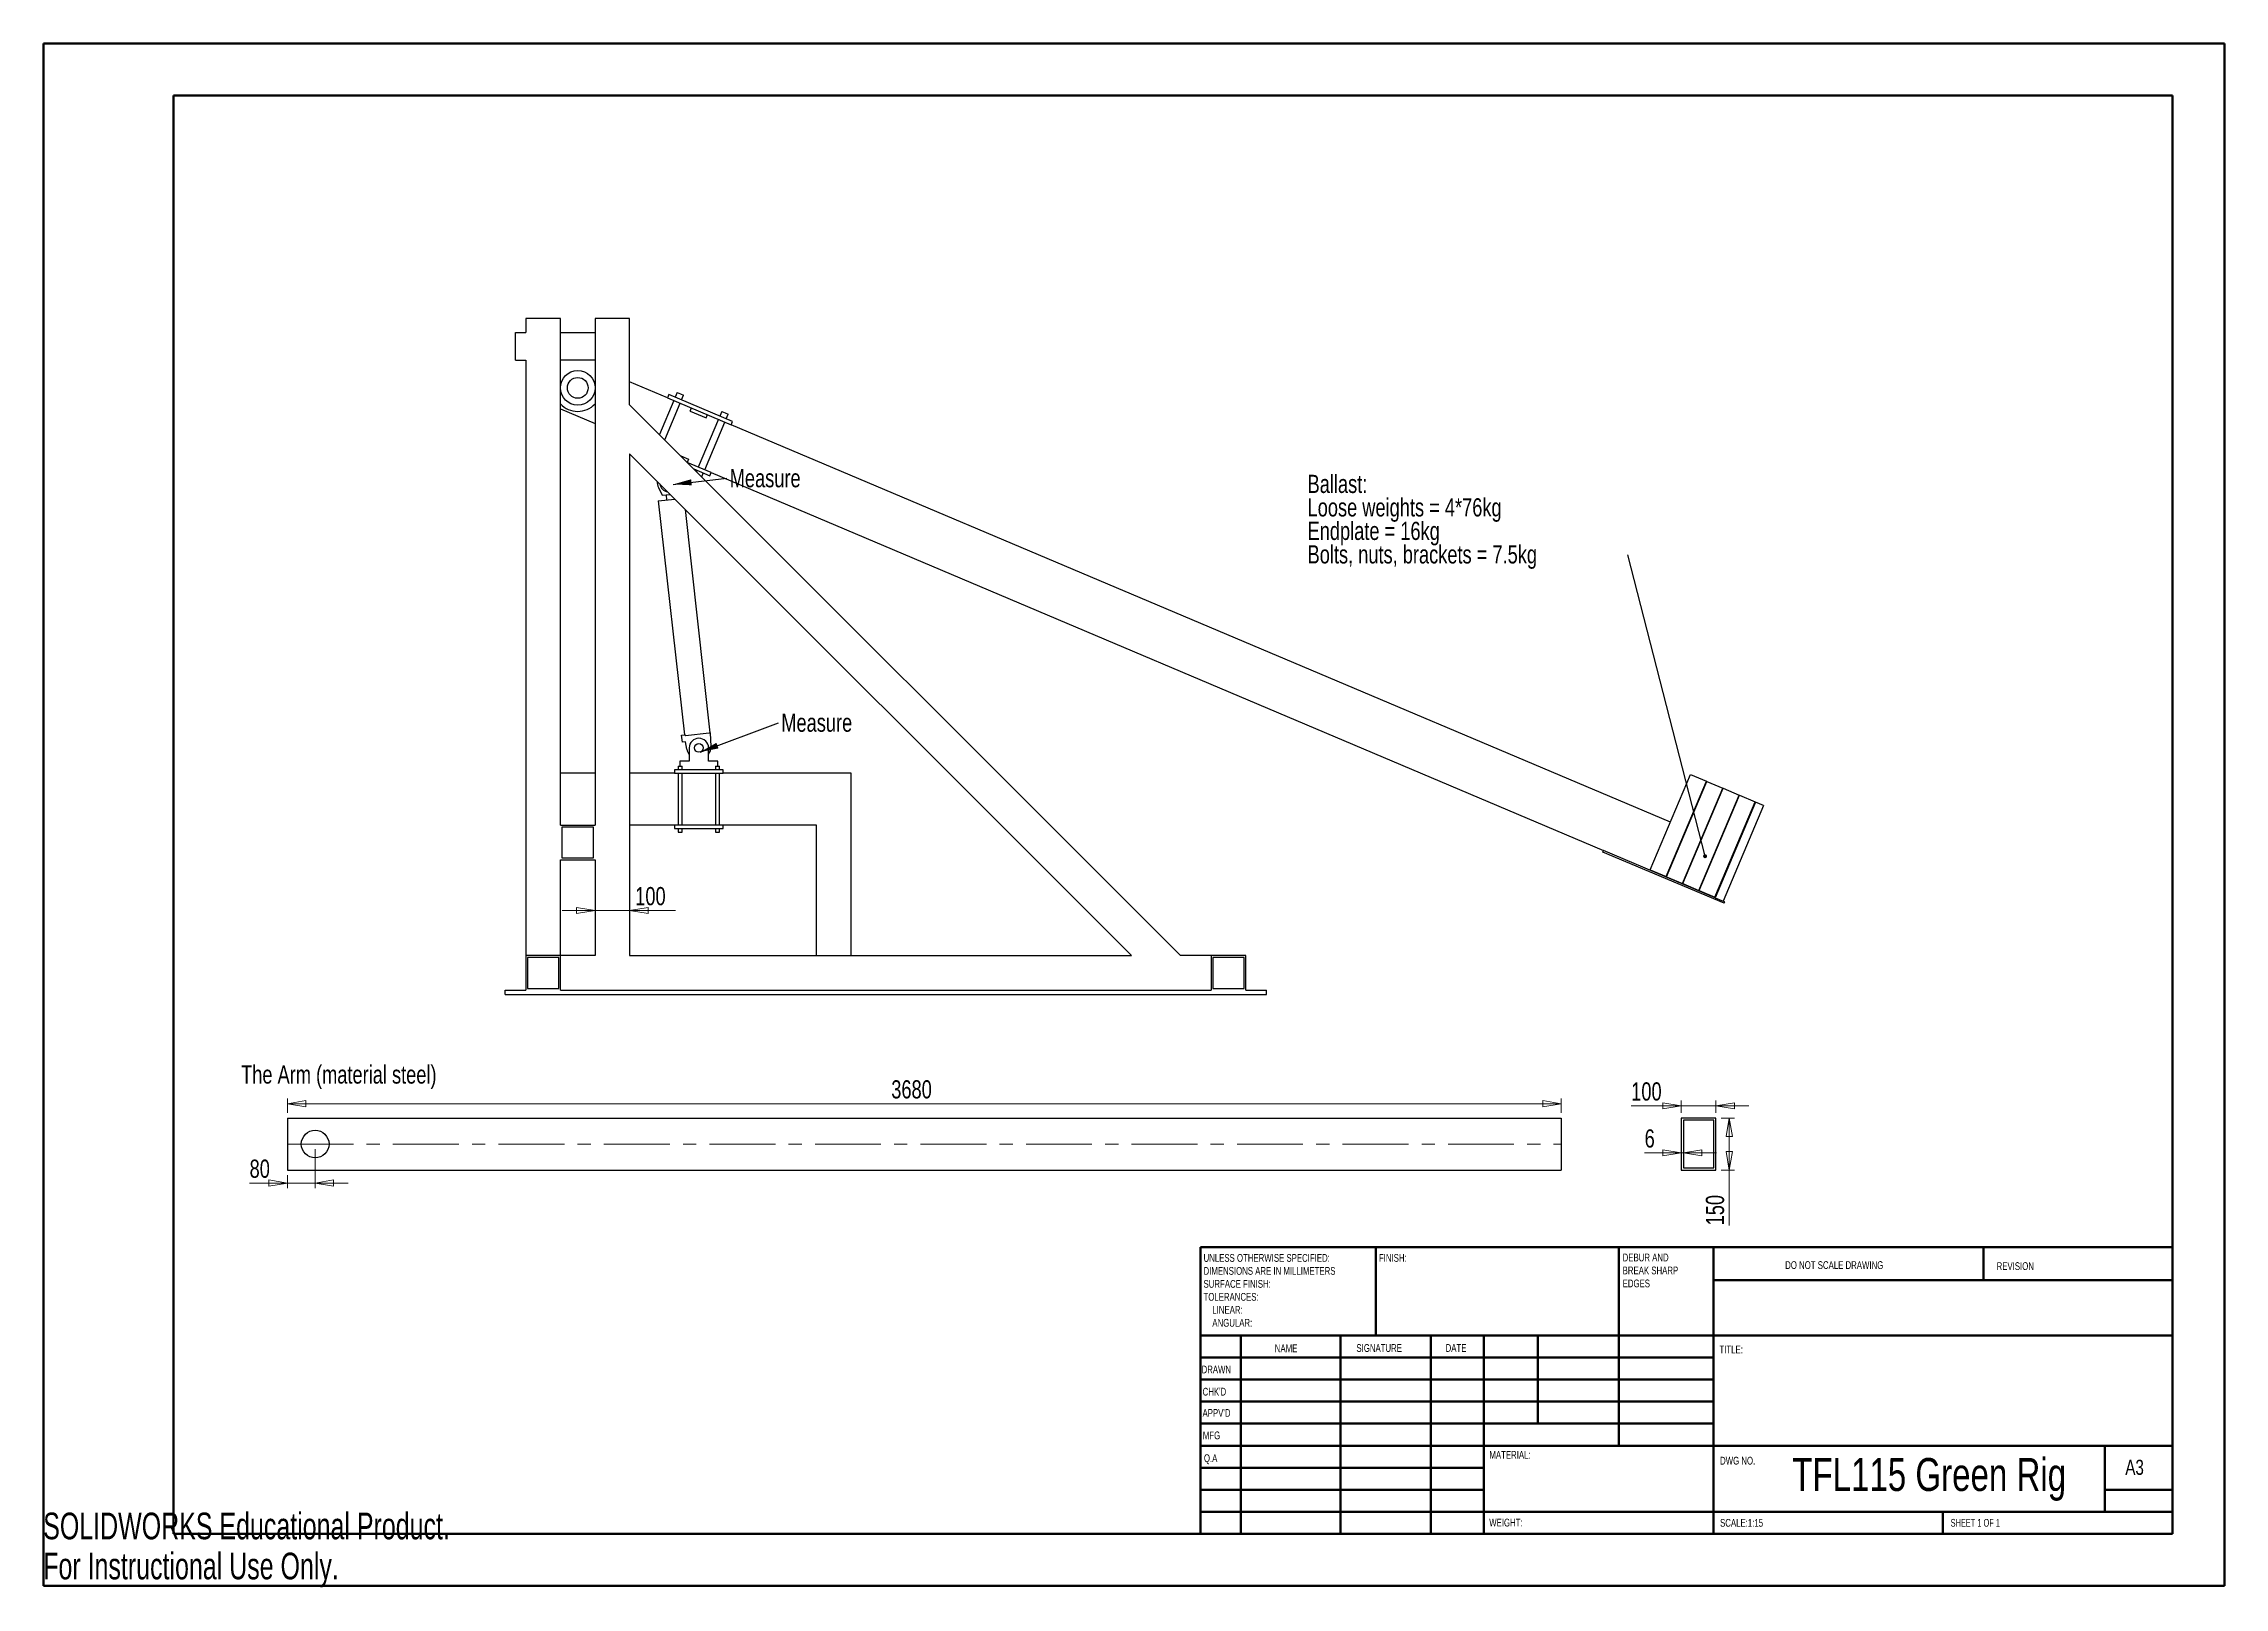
# Model space of a CAD drawing. Header units: millimetres. Extents: x 0 to 420, y 0 to 297.
import ezdxf

# ---------------------------------------------------------------- set-up
doc = ezdxf.new("R2010")
doc.units = ezdxf.units.MM
doc.linetypes.add('CENTERX2', pattern=[20.32, 12.7, -2.54, 2.54, -2.54])
doc.styles.add('SLDTEXTSTYLE0', font='TXT', dxfattribs={"width": 0.75})
doc.styles.add('SLDTEXTSTYLE1', font='TXT', dxfattribs={"width": 0.6875})
doc.styles.add('SLDTEXTSTYLE2', font='TXT', dxfattribs={"width": 0.7})
doc.dimstyles.new('SLDDIMSTYLE0', dxfattribs={"dimtxt": 3.5, "dimasz": 3.556, "dimexe": 0, "dimexo": 0.0625, "dimgap": 0.875, "dimtad": 1, "dimlfac": 15, "dimrnd": 1e-09, "dimzin": 12, "dimdsep": 46, "dimtxsty": 'SLDTEXTSTYLE0', "dimblk1": 'CLOSED', "dimblk2": 'CLOSED', "dimsah": 1, "dimcen": 0.09, "dimadec": 0, "dimazin": 3, "dimtfac": 1, "dimtmove": 0, "dimatfit": 0, "dimldrblk": 'CLOSED', "dimfxl": 0, "dimfrac": 2, "dimtolj": 1, "dimtzin": 12, "dimarcsym": 0})
doc.dimstyles.new('SLDDIMSTYLE1', dxfattribs={"dimtxt": 0.18, "dimasz": 0.762, "dimexe": 0, "dimexo": 0.0625, "dimgap": 0, "dimtad": 0, "dimtih": 1, "dimtoh": 1, "dimdec": 0, "dimrnd": 1e-09, "dimzin": 0, "dimdsep": 46, "dimtxsty": 'Standard', "dimblk1": 'DOT', "dimblk2": 'DOT', "dimsah": 1, "dimcen": 0.09, "dimadec": 0, "dimazin": 0, "dimtfac": 0.762, "dimtdec": 0, "dimtofl": 0, "dimtmove": 0, "dimatfit": 3, "dimldrblk": 'DOT', "dimfxl": 0, "dimfrac": 2, "dimtolj": 1, "dimtzin": 0, "dimarcsym": 0})
doc.dimstyles.new('SLDDIMSTYLE2', dxfattribs={"dimtxt": 0.18, "dimasz": 3.556, "dimexe": 0, "dimexo": 0.0625, "dimgap": 0, "dimtad": 0, "dimtih": 1, "dimtoh": 1, "dimdec": 0, "dimrnd": 1e-09, "dimzin": 0, "dimdsep": 46, "dimtxsty": 'Standard', "dimsah": 1, "dimcen": 0.09, "dimadec": 0, "dimazin": 0, "dimtfac": 3.556, "dimtdec": 0, "dimtofl": 0, "dimtmove": 0, "dimatfit": 3, "dimfxl": 0, "dimfrac": 2, "dimtolj": 1, "dimtzin": 0, "dimarcsym": 0})
doc.dimstyles.new('SLDDIMSTYLE3', dxfattribs={"dimtxt": 3.5, "dimasz": 3.556, "dimexe": 0, "dimexo": 0.0625, "dimgap": 0.875, "dimtad": 1, "dimlfac": 15, "dimrnd": 1e-09, "dimzin": 12, "dimdsep": 46, "dimtxsty": 'SLDTEXTSTYLE0', "dimblk1": 'CLOSED', "dimblk2": 'CLOSED', "dimsah": 1, "dimcen": 0.09, "dimadec": 0, "dimazin": 3, "dimtfac": 1, "dimtofl": 0, "dimtmove": 0, "dimatfit": 3, "dimldrblk": 'CLOSED', "dimfxl": 0, "dimfrac": 2, "dimtolj": 1, "dimtzin": 12, "dimarcsym": 0})

# ---------------------------------------------------------------- blocks, each defined once
blk = doc.blocks.new('SW_NOTE_0')
at = {"color": 0, "linetype": 'Continuous', "lineweight": 0, "char_height": 1.5, "attachment_point": 1, "style": 'SLDTEXTSTYLE0'}
for s, insert in [('DEBUR AND', (0, 1.93)), ('BREAK SHARP', (0, -0.57)), ('EDGES', (0, -3.07))]:
    blk.add_mtext(s, dxfattribs=dict(at, insert=insert))
blk = doc.blocks.new('SW_NOTE_0_1')
at = {"color": 0, "linetype": 'Continuous', "lineweight": 0, "char_height": 1.5, "attachment_point": 1, "style": 'SLDTEXTSTYLE0'}
for s, insert in [('UNLESS OTHERWISE SPECIFIED:', (0, 1.93)), ('SURFACE FINISH:', (0, -3.07)), ('DIMENSIONS ARE IN MILLIMETERS', (0, -0.57)), ('TOLERANCES:', (0, -5.57)), ('LINEAR:', (1.69, -8.07)), ('ANGULAR:', (1.69, -10.57))]:
    blk.add_mtext(s, dxfattribs=dict(at, insert=insert))
blk = doc.blocks.new('_Closed')
at = {"color": 0, "linetype": 'ByBlock', "lineweight": -2}
for p, q in [((-1, 0.166667), (0, 0)), ((-1, 0.166667), (-1, -0.166667)), ((0, 0), (-1, -0.166667)), ((0, 0), (-1, 0))]:
    blk.add_line(p, q, dxfattribs=at)
blk = doc.blocks.new('_D')
at = {"color": 7, "linetype": 'Continuous', "lineweight": 0}
for p, q in [((106.28, 130.29), (99.93, 130.29)), ((112.94, 130.29), (106.28, 130.29)), ((112.94, 130.29), (121.78, 130.29))]:
    blk.add_line(p, q, dxfattribs=at)
at = {"color": 7, "linetype": 'Continuous', "lineweight": 18, "xscale": 3.556, "yscale": 3.556}
blk.add_blockref('_Closed', (106.28, 130.29), dxfattribs=at)
at = {"color": 7, "linetype": 'Continuous', "lineweight": 18, "xscale": 3.556, "yscale": 3.556, "rotation": 180.0000000000004}
blk.add_blockref('_Closed', (112.94, 130.29), dxfattribs=at)
at = {"color": 7, "linetype": 'Continuous', "lineweight": 18, "insert": (114.02, 134.8), "char_height": 3.5, "attachment_point": 1, "style": 'SLDTEXTSTYLE0'}
blk.add_mtext('100', dxfattribs=at)
blk = doc.blocks.new('SW_NOTE_0_2')
at = {"color": 0, "linetype": 'Continuous', "lineweight": 0, "char_height": 3.5, "attachment_point": 1, "style": 'SLDTEXTSTYLE0'}
for s, insert in [('Ballast:', (-61.68, 15.41)), ('Loose weights = 4*76kg', (-61.68, 10.89)), ('Endplate = 16kg', (-61.68, 6.36)), ('Bolts, nuts, brackets = 7.5kg', (-61.68, 1.84))]:
    blk.add_mtext(s, dxfattribs=dict(at, insert=insert))
blk = doc.blocks.new('_Dot')
at = {"color": 0, "linetype": 'ByBlock', "lineweight": -2}
blk.add_line((-0.5, 0), (-1, 0), dxfattribs=at)
at = {"color": 0, "linetype": 'ByBlock', "const_width": 0.5}
blk.add_lwpolyline([(-0.25, 0, 1), (0.25, 0, 1)], format="xyb", close=True, dxfattribs=at)
blk = doc.blocks.new('SW_NOTE_0_3')
at = {"color": 0, "linetype": 'Continuous', "lineweight": 0, "insert": (0.54, 1.75), "char_height": 3.5, "attachment_point": 1, "style": 'SLDTEXTSTYLE0'}
blk.add_mtext('Measure', dxfattribs=at)
blk = doc.blocks.new('SW_NOTE_0_4')
at = {"color": 0, "linetype": 'Continuous', "lineweight": 0, "insert": (0.56, 1.77), "char_height": 3.5, "attachment_point": 1, "style": 'SLDTEXTSTYLE0'}
blk.add_mtext('Measure', dxfattribs=at)
blk = doc.blocks.new('_D_1')
at = {"color": 7, "linetype": 'Continuous', "lineweight": 0}
for p, q in [((47.04, 91.3), (47.04, 94.08)), ((47.04, 93.08), (292.38, 93.08)), ((292.38, 91.3), (292.38, 94.08))]:
    blk.add_line(p, q, dxfattribs=at)
at = {"color": 7, "linetype": 'Continuous', "lineweight": 18, "xscale": 3.556, "yscale": 3.556, "rotation": 180.0000000000004}
blk.add_blockref('_Closed', (47.04, 93.08), dxfattribs=at)
at = {"color": 7, "linetype": 'Continuous', "lineweight": 18, "xscale": 3.556, "yscale": 3.556}
blk.add_blockref('_Closed', (292.38, 93.08), dxfattribs=at)
at = {"color": 7, "linetype": 'Continuous', "lineweight": 18, "insert": (163.33, 97.59), "char_height": 3.5, "attachment_point": 1, "style": 'SLDTEXTSTYLE0'}
blk.add_mtext('3680', dxfattribs=at)
blk = doc.blocks.new('_D_2')
at = {"color": 7, "linetype": 'Continuous', "lineweight": 0}
for p, q in [((52.38, 84.3), (52.38, 76.8)), ((47.04, 77.8), (39.75, 77.8)), ((47.04, 79.3), (47.04, 76.8)), ((52.38, 77.8), (47.04, 77.8)), ((52.38, 77.8), (58.73, 77.8))]:
    blk.add_line(p, q, dxfattribs=at)
at = {"color": 7, "linetype": 'Continuous', "lineweight": 18, "xscale": 3.556, "yscale": 3.556}
blk.add_blockref('_Closed', (47.04, 77.8), dxfattribs=at)
at = {"color": 7, "linetype": 'Continuous', "lineweight": 18, "xscale": 3.556, "yscale": 3.556, "rotation": 180.0000000000004}
blk.add_blockref('_Closed', (52.38, 77.8), dxfattribs=at)
at = {"color": 7, "linetype": 'Continuous', "lineweight": 18, "insert": (39.75, 82.31), "char_height": 3.5, "attachment_point": 1, "style": 'SLDTEXTSTYLE0'}
blk.add_mtext('80', dxfattribs=at)
blk = doc.blocks.new('_D_3')
at = {"color": 7, "linetype": 'Continuous', "lineweight": 0}
for p, q in [((323.16, 90.3), (325.73, 90.3)), ((324.73, 80.3), (324.73, 90.3)), ((323.16, 80.3), (325.73, 80.3)), ((324.73, 80.3), (324.73, 69.65))]:
    blk.add_line(p, q, dxfattribs=at)
at = {"color": 7, "linetype": 'Continuous', "lineweight": 18, "xscale": 3.556, "yscale": 3.556}
for p, rotation in [((324.73, 90.3, -117.33), 90.0000000000004), ((324.73, 80.3, -117.33), 270.0000000000004)]:
    blk.add_blockref('_Closed', p, dxfattribs=dict(at, rotation=rotation))
at = {"color": 7, "linetype": 'Continuous', "lineweight": 18, "insert": (320.22, 69.65), "char_height": 3.5, "attachment_point": 1, "rotation": 90, "style": 'SLDTEXTSTYLE0'}
blk.add_mtext('150', dxfattribs=at)
blk = doc.blocks.new('_D_4')
at = {"color": 7, "linetype": 'Continuous', "lineweight": 0}
for p, q in [((315.49, 92.68), (305.84, 92.68)), ((315.49, 91.3), (315.49, 93.68)), ((322.16, 92.68), (315.49, 92.68)), ((322.16, 91.3), (322.16, 93.68)), ((322.16, 92.68), (328.51, 92.68))]:
    blk.add_line(p, q, dxfattribs=at)
at = {"color": 7, "linetype": 'Continuous', "lineweight": 18, "xscale": 3.556, "yscale": 3.556}
blk.add_blockref('_Closed', (315.49, 92.68, -117.33), dxfattribs=at)
at = {"color": 7, "linetype": 'Continuous', "lineweight": 18, "xscale": 3.556, "yscale": 3.556, "rotation": 180.0000000000004}
blk.add_blockref('_Closed', (322.16, 92.68, -117.33), dxfattribs=at)
at = {"color": 7, "linetype": 'Continuous', "lineweight": 18, "insert": (305.84, 97.19), "char_height": 3.5, "attachment_point": 1, "style": 'SLDTEXTSTYLE0'}
blk.add_mtext('100', dxfattribs=at)
blk = doc.blocks.new('_D_5')
at = {"color": 7, "linetype": 'Continuous', "lineweight": 0}
for p, q in [((315.49, 83.62), (308.42, 83.62)), ((315.89, 83.62), (315.49, 83.62)), ((315.89, 83.62), (322.24, 83.62))]:
    blk.add_line(p, q, dxfattribs=at)
at = {"color": 7, "linetype": 'Continuous', "lineweight": 18, "xscale": 3.556, "yscale": 3.556}
blk.add_blockref('_Closed', (315.49, 83.62, -117.33), dxfattribs=at)
at = {"color": 7, "linetype": 'Continuous', "lineweight": 18, "xscale": 3.556, "yscale": 3.556, "rotation": 180.0000000000004}
blk.add_blockref('_Closed', (315.89, 83.62, -117.33), dxfattribs=at)
at = {"color": 7, "linetype": 'Continuous', "lineweight": 18, "insert": (308.42, 88.13), "char_height": 3.5, "attachment_point": 1, "style": 'SLDTEXTSTYLE0'}
blk.add_mtext('6', dxfattribs=at)

msp = doc.modelspace()

# ---------------------------------------------------------------- linework, layer by layer
at = {"color": 7, "linetype": 'Continuous', "lineweight": 50}
for p, q in [((0.07884, 0.21478), (0.07884, 297.21478)), ((0.07884, 297.21478), (420.07884, 297.21478)), ((420.07884, 0.21478), (420.07884, 297.21478)), ((25.07884, 10.21478), (25.07884, 287.21478)), ((25.07884, 287.21478), (410.07884, 287.21478)), ((410.07884, 287.21478), (410.07884, 10.21478)), ((222.87884, 65.46478), (410.07884, 65.46478)), ((222.87884, 65.46478), (222.87884, 10.21478)), ((256.67884, 48.46478), (256.67884, 65.46478)), ((303.47884, 65.46478), (303.47884, 27.21478)), ((321.67884, 65.46478), (321.67884, 10.21478)), ((373.67884, 59.08978), (373.67884, 65.46478)), ((410.07884, 59.08978), (321.67884, 59.08978)), ((410.07884, 48.46478), (222.87884, 48.46478)), ((230.67884, 48.46478), (230.67884, 10.21478)), ((249.8698, 48.46478), (249.8698, 10.21478)), ((267.27777, 48.46478), (267.27777, 10.21478)), ((277.47884, 10.21478), (277.47884, 48.46478)), ((287.87884, 31.46478), (287.87884, 48.46478)), ((321.67884, 44.21478), (222.87884, 44.21478)), ((321.67884, 39.96478), (222.87884, 39.96478)), ((321.67884, 35.71478), (222.87884, 35.71478)), ((321.67884, 31.46478), (222.87884, 31.46478)), ((277.47884, 27.21478), (222.87884, 27.21478)), ((277.47884, 27.21478), (410.07884, 27.21478)), ((397.07884, 14.46478), (397.07884, 27.21478)), ((277.47884, 22.96471), (222.87884, 22.96471)), ((277.47884, 18.71478), (222.87884, 18.71478)), ((410.07884, 18.71478), (397.07884, 18.71478)), ((222.87884, 14.46478), (410.07884, 14.46478)), ((365.87884, 10.21478), (365.87884, 14.46478)), ((25.07884, 10.21478), (410.07884, 10.21478)), ((0.07884, 0.21478), (420.07884, 0.21478))]:
    msp.add_line(p, q, dxfattribs=at)
at = {"color": 7, "linetype": 'Continuous', "lineweight": 25}
for p, q in [((92.94404, 244.25038), (92.94404, 241.58371)), ((99.61071, 244.25038), (92.94404, 244.25038)), ((99.61071, 146.71705), (99.61071, 244.25038)), ((106.27738, 244.25038), (106.27738, 146.71705)), ((112.94404, 244.25038), (106.27738, 244.25038)), ((112.94404, 227.64973), (112.94404, 244.25038)), ((90.94404, 236.25038), (90.94404, 241.58371)), ((90.94404, 241.58371), (92.94404, 241.58371)), ((99.61071, 241.58371), (106.27738, 241.58371)), ((90.94404, 236.25038), (92.94404, 236.25038)), ((92.94404, 236.25038), (92.94404, 121.58371)), ((106.27738, 236.25038), (99.61071, 236.25038)), ((120.24127, 229.02397), (112.94404, 232.11321)), ((99.61071, 226.8986), (106.27738, 224.07631)), ((219.01006, 121.58371), (112.94404, 227.64973)), ((121.46911, 228.50418), (118.67937, 221.9144)), ((119.69662, 220.89716), (122.69695, 227.98438)), ((120.50117, 229.63789), (120.24127, 229.02397)), ((120.24127, 229.02397), (132.51966, 223.826)), ((132.77956, 224.43992), (120.50117, 229.63789)), ((122.11886, 230.03898), (121.72901, 229.1181)), ((122.11886, 230.03898), (122.73278, 229.77908)), ((122.73278, 229.77908), (123.3467, 229.51918)), ((122.95685, 228.5983), (123.3467, 229.51918)), ((124.58577, 226.46081), (124.84567, 227.07473)), ((124.58577, 226.46081), (127.65537, 225.16132)), ((130.06398, 224.86559), (126.1655, 215.6568)), ((127.39334, 215.13701), (131.29182, 224.3458)), ((127.65537, 225.16132), (127.91526, 225.77524)), ((130.71373, 226.40039), (130.32388, 225.47951)), ((130.71373, 226.40039), (131.32765, 226.14049)), ((131.32765, 226.14049), (131.94157, 225.8806)), ((131.55172, 224.95972), (131.94157, 225.8806)), ((132.51966, 223.826), (132.77956, 224.43992)), ((313.38033, 147.25983), (132.51966, 223.826)), ((209.58197, 121.58371), (112.94404, 218.22164)), ((112.94404, 218.22164), (112.94404, 121.58371)), ((122.77965, 217.81413), (124.27668, 217.18037)), ((124.27668, 217.18037), (124.01992, 216.57386)), ((128.62118, 214.61721), (124.03507, 216.55871)), ((125.29049, 215.30329), (128.36128, 214.00329)), ((125.54579, 215.04799), (125.59864, 215.17283)), ((125.9056, 215.04288), (125.8001, 214.79367)), ((126.81735, 213.77643), (127.13344, 214.52309)), ((128.36128, 214.00329), (128.62118, 214.61721)), ((128.62118, 214.61721), (300.51862, 141.84556)), ((118.47476, 211.73833), (119.18637, 210.23122)), ((119.18637, 210.23122), (120.7594, 210.40628)), ((119.94833, 210.31602), (120.05894, 209.32216)), ((118.46876, 209.14518), (121.66481, 209.50087)), ((118.46876, 209.14518), (123.48301, 164.09001)), ((128.46708, 164.51054), (123.68486, 207.48083)), ((122.94443, 164.03007), (123.61553, 164.10476)), ((123.09191, 162.70492), (122.94443, 164.03007)), ((123.61553, 164.10476), (123.63028, 163.97224)), ((123.63028, 163.97224), (123.70519, 163.98058)), ((123.70519, 163.98058), (128.25965, 164.48745)), ((128.25965, 164.48745), (128.46708, 164.51054)), ((128.46708, 164.51054), (128.59161, 161.84127)), ((123.70718, 162.77339), (123.09191, 162.70492)), ((123.96314, 161.32616), (123.70718, 162.77339)), ((124.41071, 161.58371), (124.41071, 159.05038)), ((128.14404, 159.05038), (128.14404, 161.58371)), ((106.27738, 156.71705), (99.61071, 156.71705)), ((121.61071, 156.71705), (112.94404, 156.71705)), ((130.94404, 157.38371), (121.61071, 157.38371)), ((121.61071, 157.38371), (121.61071, 156.71705)), ((121.61071, 156.71705), (130.94404, 156.71705)), ((122.27738, 158.05038), (122.27738, 157.38371)), ((122.27738, 158.05038), (123.07738, 158.05038)), ((122.27738, 156.71705), (122.27738, 146.71705)), ((122.61071, 159.05038), (122.61071, 158.05038)), ((124.41071, 159.05038), (122.61071, 159.05038)), ((123.07738, 157.38371), (123.07738, 158.05038)), ((123.07738, 146.71705), (123.07738, 156.71705)), ((129.94404, 159.05038), (128.14404, 159.05038)), ((129.47738, 158.05038), (129.47738, 157.38371)), ((129.47738, 158.05038), (130.27738, 158.05038)), ((129.47738, 156.71705), (129.47738, 146.71705)), ((129.94404, 158.05038), (129.94404, 159.05038)), ((130.27738, 157.38371), (130.27738, 158.05038)), ((130.27738, 146.71705), (130.27738, 156.71705)), ((130.94404, 156.71705), (130.94404, 157.38371)), ((155.61071, 156.71705), (130.94404, 156.71705)), ((155.61071, 121.58371), (155.61071, 156.71705)), ((309.50784, 138.11243), (317.27881, 156.46862)), ((317.27881, 156.46862), (320.34841, 155.16913)), ((312.57744, 136.81294), (320.34841, 155.16913)), ((312.63883, 136.78695), (320.4098, 155.14314)), ((315.70843, 135.48745), (323.4794, 153.84365)), ((315.76982, 135.46146), (323.54079, 153.81766)), ((318.83941, 134.16197), (326.61039, 152.51816)), ((318.90081, 134.13598), (326.67178, 152.49217)), ((320.4098, 155.14314), (323.4794, 153.84365)), ((323.54079, 153.81766), (326.61039, 152.51816)), ((326.67178, 152.49217), (329.74138, 151.19268)), ((321.9704, 132.83649), (329.74138, 151.19268)), ((329.80277, 151.16669), (322.00581, 132.74911)), ((331.33757, 150.51694), (323.5406, 132.09936)), ((331.33757, 150.51694), (329.80277, 151.16669)), ((99.61071, 146.71705), (106.27738, 146.71705)), ((99.94404, 146.38371), (105.94404, 146.38371)), ((99.94404, 140.38371), (99.94404, 146.38371)), ((105.94404, 146.38371), (105.94404, 140.38371)), ((121.61071, 146.71705), (112.94404, 146.71705)), ((130.94404, 146.71705), (121.61071, 146.71705)), ((121.61071, 146.71705), (121.61071, 146.05038)), ((121.61071, 146.05038), (130.94404, 146.05038)), ((122.27738, 146.05038), (122.27738, 145.38371)), ((122.27738, 145.38371), (123.07738, 145.38371)), ((123.07738, 145.38371), (123.07738, 146.05038)), ((129.47738, 146.05038), (129.47738, 145.38371)), ((129.47738, 145.38371), (130.27738, 145.38371)), ((130.27738, 145.38371), (130.27738, 146.05038)), ((130.94404, 146.05038), (130.94404, 146.71705)), ((148.94404, 146.71705), (130.94404, 146.71705)), ((148.94404, 121.58371), (148.94404, 146.71705)), ((316.51132, 145.93435), (316.44993, 145.96034)), ((319.64231, 144.60886), (319.58092, 144.63485)), ((322.7733, 143.28338), (322.71191, 143.30937)), ((99.61071, 140.05038), (106.27738, 140.05038)), ((99.61071, 121.58371), (99.61071, 140.05038)), ((105.94404, 140.38371), (99.94404, 140.38371)), ((106.27738, 140.05038), (106.27738, 121.58371)), ((300.38868, 141.5386), (300.51862, 141.84556)), ((323.71761, 131.66245), (300.38868, 141.5386)), ((322.00581, 132.74911), (300.51862, 141.84556)), ((325.90429, 141.9579), (325.84289, 141.98389)), ((309.50784, 138.11243), (312.57744, 136.81294)), ((312.63883, 136.78695), (315.70843, 135.48745)), ((315.76982, 135.46146), (318.83941, 134.16197)), ((318.90081, 134.13598), (321.9704, 132.83649)), ((322.00581, 132.74911), (323.5406, 132.09936)), ((323.84756, 131.96941), (323.5406, 132.09936)), ((323.71761, 131.66245), (323.84756, 131.96941)), ((99.61071, 121.58371), (92.94404, 121.58371)), ((92.94404, 121.58371), (92.94404, 114.91705)), ((99.27738, 121.25038), (93.27738, 121.25038)), ((93.27738, 121.25038), (93.27738, 115.25038)), ((99.27738, 115.25038), (99.27738, 121.25038)), ((99.61071, 114.91705), (99.61071, 121.58371)), ((106.27738, 121.58371), (99.61071, 121.58371)), ((112.94404, 121.58371), (209.58197, 121.58371)), ((224.94404, 121.58371), (219.01006, 121.58371)), ((224.94404, 121.58371), (224.94404, 114.91705)), ((231.61071, 121.58371), (224.94404, 121.58371)), ((231.27738, 121.25038), (225.27738, 121.25038)), ((225.27738, 121.25038), (225.27738, 115.25038)), ((231.27738, 115.25038), (231.27738, 121.25038)), ((231.61071, 114.91705), (231.61071, 121.58371)), ((88.94404, 114.11705), (88.94404, 114.91705)), ((88.94404, 114.91705), (92.94404, 114.91705)), ((88.94404, 114.11705), (235.61071, 114.11705)), ((93.27738, 115.25038), (99.27738, 115.25038)), ((99.61071, 114.91705), (224.94404, 114.91705)), ((225.27738, 115.25038), (231.27738, 115.25038)), ((231.61071, 114.91705), (235.61071, 114.91705)), ((235.61071, 114.11705), (235.61071, 114.91705)), ((47.04282, 90.30102), (47.04282, 80.30102)), ((47.04282, 90.30102), (292.37615, 90.30102)), ((292.37615, 90.30102), (292.37615, 80.30102)), ((322.15548, 90.30102), (315.48882, 90.30102)), ((315.48882, 90.30102), (315.48882, 80.30102)), ((321.75548, 89.90102), (315.88882, 89.90102)), ((315.88882, 89.90102), (315.88882, 80.70102)), ((321.75548, 80.70102), (321.75548, 89.90102)), ((322.15548, 80.30102), (322.15548, 90.30102)), ((47.04282, 80.30102), (292.37615, 80.30102)), ((315.48882, 80.30102), (322.15548, 80.30102)), ((315.88882, 80.70102), (321.75548, 80.70102))]:
    msp.add_line(p, q, dxfattribs=at)
at = {"color": 7, "linetype": 'CENTERX2', "lineweight": 18}
msp.add_line((47.04282, 85.30102), (292.37615, 85.30102), dxfattribs=at)
at = {"color": 7, "linetype": 'Continuous', "lineweight": 25}
for centre, radius in [((102.94404, 230.91705), 3.33333), ((102.94404, 230.91705), 2), ((126.27738, 161.58371), 0.83333), ((52.37615, 85.30102), 2.66667)]:
    msp.add_circle(centre, radius, dxfattribs=at)
for centre, radius, start, end in [((102.94404, 230.91705), 4.53333, 222.6679255, 317.3320745), ((120.58472, 212.73458), 2.33333, 175.7414074, 205.275042), ((120.58472, 212.73458), 1.86667, 189.6673006, 260.3326994), ((126.26082, 161.73253), 2.33333, 190.0296478, 217.5424451), ((126.27738, 161.58371), 1.86667, 0, 180), ((126.26082, 161.73253), 2.33333, 323.8133451, 2.6711473)]:
    msp.add_arc(centre, radius, start, end, dxfattribs=at)

# ---------------------------------------------------------------- block references
at = {"color": 7, "linetype": 'Continuous', "lineweight": 0}
for name, p in [('SW_NOTE_0_4', (131.65902, 213.51002)), ('SW_NOTE_0_2', (305.18649, 198.77182)), ('SW_NOTE_0_3', (141.61377, 166.4512)), ('SW_NOTE_0_1', (223.47251, 62.20215)), ('SW_NOTE_0', (304.18806, 62.28427))]:
    msp.add_blockref(name, p, dxfattribs=at)

# ---------------------------------------------------------------- texts
for s, insert, char_height, attachment_point, style in [('The Arm (material steel)', (38.11275, 100.4465), 3.5, 1, 'SLDTEXTSTYLE0'), ('FINISH:', (257.25014, 64.13405), 1.5, 1, 'SLDTEXTSTYLE0'), ('DO NOT SCALE DRAWING', (335.49348, 62.74777), 1.5, 1, 'SLDTEXTSTYLE0'), ('REVISION', (376.20643, 62.54969), 1.5, 1, 'SLDTEXTSTYLE0'), ('NAME', (237.20108, 46.71626), 1.5, 1, 'SLDTEXTSTYLE0'), ('SIGNATURE', (252.91243, 46.77654), 1.5, 1, 'SLDTEXTSTYLE0'), ('DATE', (270.09355, 46.79096), 1.5, 1, 'SLDTEXTSTYLE0'), ('TITLE:', (322.83503, 46.49311), 1.5, 1, 'SLDTEXTSTYLE0'), ('DRAWN', (223.09099, 42.6445), 1.5, 1, 'SLDTEXTSTYLE0'), ("CHK'D", (223.28931, 38.36919), 1.5, 1, 'SLDTEXTSTYLE0'), ("APPV'D", (223.28057, 34.27908), 1.5, 1, 'SLDTEXTSTYLE0'), ('MFG', (223.33403, 29.94848), 1.5, 1, 'SLDTEXTSTYLE0'), ('Q.A', (223.54789, 25.56443), 1.5, 1, 'SLDTEXTSTYLE0'), ('MATERIAL:', (278.52471, 26.20084), 1.5, 1, 'SLDTEXTSTYLE0'), ('DWG NO.', (322.95281, 25.08342), 1.5, 1, 'SLDTEXTSTYLE0'), ('TFL115 Green Rig', (363.22243, 24.84652), 6.35, 2, 'SLDTEXTSTYLE0'), ('A3', (400.99983, 24.51522), 2.910417, 1, 'SLDTEXTSTYLE0'), ('WEIGHT:', (278.49665, 13.16409), 1.4986, 1, 'SLDTEXTSTYLE0'), ('SCALE:1:15', (322.95281, 13.11487), 1.5, 1, 'SLDTEXTSTYLE0'), ('SHEET 1 OF 1', (367.35714, 13.11487), 1.5, 1, 'SLDTEXTSTYLE1')]:
    msp.add_mtext(s, dxfattribs=dict(at, insert=insert, char_height=char_height, attachment_point=attachment_point, style=style))
at = {"color": 7, "linetype": 'Continuous', "char_height": 5.1381, "attachment_point": 1, "style": 'SLDTEXTSTYLE2'}
for s, insert in [('SOLIDWORKS Educational Product.', (0, 14.33051)), ('For Instructional Use Only.', (0, 6.62336))]:
    msp.add_mtext(s, dxfattribs=dict(at, insert=insert))

# ---------------------------------------------------------------- dimensions: what is measured, and where the dimension line sits
at = {"color": 7, "linetype": 'Continuous', "lineweight": 18}
for base, p1, p2, dimstyle, picture, middle in [((106.27738, 130.28859), (112.94404, 121.58371), (106.27738, 121.58371), 'SLDDIMSTYLE0', '_D', (117.90193, 130.28859)), ((292.37615, 93.07924), (47.04282, 90.30102), (292.37615, 90.30102), 'SLDDIMSTYLE3', '_D_1', (168.50585, 93.07924)), ((315.48882, 92.67803), (322.15548, 90.30102), (315.48882, 90.30102), 'SLDDIMSTYLE0', '_D_4', (309.71533, 92.67803)), ((47.04282, 77.79672), (52.37615, 85.30102), (47.04282, 80.30102), 'SLDDIMSTYLE0', '_D_2', (42.33499, 77.79672)), ((315.48882, 83.62182), (315.88882, 80.70102), (315.48882, 80.30102), 'SLDDIMSTYLE0', '_D_5', (309.71533, 83.62182))]:
    dim = msp.add_linear_dim(base=base, p1=p1, p2=p2, dimstyle=dimstyle, dxfattribs=at)
    dim.commit()
    dim.dimension.update_dxf_attribs({"geometry": picture, "text_midpoint": middle, "dimtype": 160})
dim = msp.add_linear_dim(base=(324.7331, 90.30102), p1=(322.15548, 80.30102), p2=(322.15548, 90.30102), angle=90, dimstyle='SLDDIMSTYLE3', dxfattribs=at)
dim.commit()
dim.dimension.update_dxf_attribs({"geometry": '_D_3', "text_midpoint": (324.7331, 73.53048), "dimtype": 160})

# ---------------------------------------------------------------- leaders
at = {"color": 7, "linetype": 'Continuous', "lineweight": 0}
for points, dimstyle in [([(121.3188, 212.34015), (131.65902, 213.51002)], 'SLDDIMSTYLE2'), ([(320.06718, 140.73638), (305.18649, 198.77182)], 'SLDDIMSTYLE1'), ([(126.52906, 160.78929), (141.61377, 166.4512)], 'SLDDIMSTYLE2')]:
    msp.add_leader(points, dimstyle=dimstyle, dxfattribs=at)

doc.saveas('drawing.dxf')
